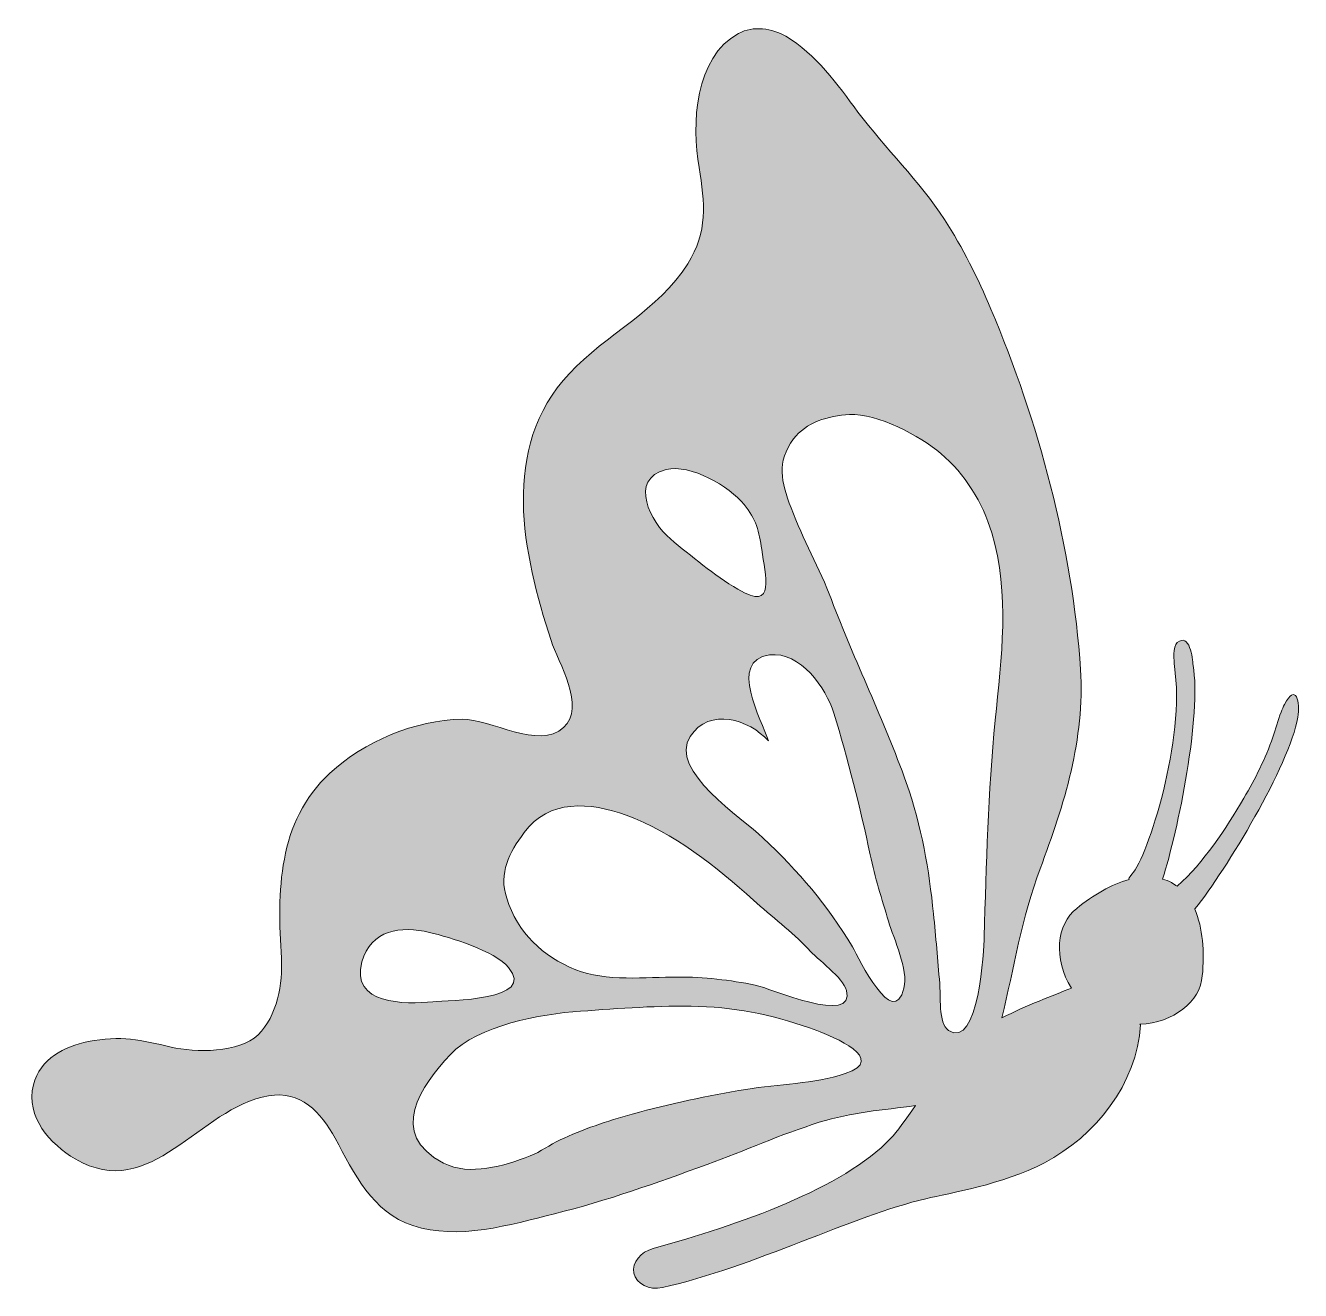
# Model space of a CAD drawing. Header units: inches. Extents: x -1 to 102, y 0 to 101.
import ezdxf

# ---------------------------------------------------------------- set-up
doc = ezdxf.new("R2010")
doc.units = ezdxf.units.IN
doc.header["$MEASUREMENT"] = 0
doc.layers.add('Layer 1', color=7, linetype='Continuous')

msp = doc.modelspace()

# ---------------------------------------------------------------- hatches: boundary and pattern name
at = {"layer": 'Layer 1', "true_color": 0xe12a56}
h = msp.add_hatch(color=232, dxfattribs=at)
h.dxf.hatch_style = 2
edge = h.paths.add_edge_path()
edge.add_spline(control_points=[(100.2, 46.21), (99.94, 45.55), (99.77, 44.85), (99.54, 44.19), (98.95, 42.48), (98.12, 40.86), (97.21, 39.31), (95.75, 36.81), (94.03, 34.18), (91.86, 32.24), (91.72, 32.34), (91.57, 32.44), (91.41, 32.53), (91.18, 32.65), (90.94, 32.75), (90.69, 32.82), (91.95, 36.68), (93.83, 46.07), (93.14, 49.95), (93.11, 50.55), (92.86, 52.61), (91.87, 51.78), (91.48, 51.46), (91.62, 50.33), (91.64, 49.89), (92.56, 44.11), (89.5, 34.59), (88.24, 33.21), (87.99, 32.94), (87.95, 32.83), (88.02, 32.78), (86.59, 32.4), (85.12, 31.53), (83.81, 30.47), (82.16, 29.21), (81.92, 26.39), (83.38, 24.07), (81.93, 23.49), (79.76, 22.69), (77.81, 21.68), (78.76, 25.69), (79.4, 29.72), (80.87, 33.65), (82.81, 38.79), (84.47, 44.06), (84.11, 49.63), (83.49, 59.36), (80.73, 69.54), (76.93, 78.52), (75.87, 81.02), (74.67, 83.45), (73.19, 85.72), (71.17, 88.83), (68.47, 91.38), (66.26, 94.34), (64.63, 96.52), (62.88, 99), (60.48, 100.41), (59.38, 101.06), (57.86, 101.28), (56.68, 100.64), (53.14, 98.74), (52.92, 93.34), (53.51, 89.89), (53.99, 87.04), (54.22, 84.72), (52.61, 82.17), (50.26, 78.43), (46.06, 76.52), (43.11, 73.37), (37.49, 67.37), (39.38, 58.95), (41.64, 51.96), (42.21, 50.2), (44.47, 46.62), (42.65, 44.97), (40.63, 43.15), (36.81, 45.67), (34.5, 45.64), (30.74, 45.59), (26.63, 43.83), (23.89, 41.3), (19.68, 37.41), (19.68, 31.79), (20.01, 26.47), (20.13, 24.47), (19.68, 21.84), (18.14, 20.33), (16.64, 18.85), (13.08, 18.89), (11.17, 19.34), (8.78, 19.9), (7.09, 20.31), (4.51, 19.78), (2.6, 19.38), (0.65, 18.43), (0.12, 16.31), (-0.52, 13.72), (1.46, 11.56), (3.48, 10.37), (9.59, 6.79), (13.36, 14.47), (18.98, 15.44), (21.54, 15.88), (23.18, 14.13), (24.32, 12.03), (25.85, 9.2), (27.29, 6.11), (30.56, 5.03), (34.19, 3.82), (38.35, 5.09), (41.92, 5.97), (46.09, 7.01), (50.13, 8.45), (54.16, 9.93), (57.17, 11.03), (60.1, 12.34), (63.16, 13.31), (65.74, 14.12), (68.27, 14.29), (70.88, 14.65), (70.09, 13.54), (69.4, 12.57), (68.86, 12), (65.14, 8.03), (56.66, 5.06), (49.83, 3.19), (48.84, 2.92), (48.11, 2.07), (48.29, 1.21), (48.47, 0.35), (49.5, -0.18), (50.57, 0.06), (57.87, 1.69), (65.85, 5.81), (71.71, 7.18), (73.66, 7.64), (77.79, 8.29), (81.22, 10.07), (85.27, 12.17), (88.67, 16.41), (88.92, 21.13), (88.91, 21.14), (88.89, 21.16), (88.87, 21.18), (91.56, 21.28), (93.73, 23), (93.88, 25.05), (94.06, 26.96), (93.93, 28.91), (93.27, 30.41), (93.28, 30.42), (93.29, 30.43), (93.31, 30.45), (95.79, 33.58), (100.86, 41.87), (101.54, 45.79), (101.76, 47.01), (101.37, 48.58), (100.47, 46.83), (100.37, 46.63), (100.28, 46.42), (100.2, 46.21)], knot_values=[0, 0, 0, 0, 1, 1, 1, 2, 2, 2, 3, 3, 3, 4, 4, 4, 5, 5, 5, 6, 6, 6, 7, 7, 7, 8, 8, 8, 9, 9, 9, 10, 10, 10, 11, 11, 11, 12, 12, 12, 13, 13, 13, 14, 14, 14, 15, 15, 15, 16, 16, 16, 17, 17, 17, 18, 18, 18, 19, 19, 19, 20, 20, 20, 21, 21, 21, 22, 22, 22, 23, 23, 23, 24, 24, 24, 25, 25, 25, 26, 26, 26, 27, 27, 27, 28, 28, 28, 29, 29, 29, 30, 30, 30, 31, 31, 31, 32, 32, 32, 33, 33, 33, 34, 34, 34, 35, 35, 35, 36, 36, 36, 37, 37, 37, 38, 38, 38, 39, 39, 39, 40, 40, 40, 41, 41, 41, 42, 42, 42, 43, 43, 43, 44, 44, 44, 45, 45, 45, 46, 46, 46, 47, 47, 47, 48, 48, 48, 49, 49, 49, 50, 50, 50, 51, 51, 51, 52, 52, 52, 53, 53, 53, 54, 54, 54, 54], degree=3, periodic=1)
edge = h.paths.add_edge_path()
edge.add_spline(control_points=[(50.87, 65.66), (52.86, 66.14), (55.92, 64.31), (57.13, 62.85), (58.06, 61.73), (58.35, 60.68), (58.54, 59.25), (58.8, 57.23), (59.74, 54.21), (56.63, 56.06), (54.7, 57.21), (52.88, 58.73), (51.21, 60.1), (49.66, 61.38), (47.81, 64.93), (50.87, 65.66)], knot_values=[0, 0, 0, 0, 1, 1, 1, 2, 2, 2, 3, 3, 3, 4, 4, 4, 5, 5, 5, 5], degree=3, periodic=1)
edge = h.paths.add_edge_path()
edge.add_spline(control_points=[(39.48, 36.55), (41.44, 39.24), (44.8, 39), (47.67, 37.94), (51.44, 36.55), (54.95, 33.79), (57.88, 31.12), (59.32, 29.8), (60.94, 28.65), (62.26, 27.21), (63.01, 26.39), (65.08, 24.89), (65.34, 23.89), (66.1, 21.01), (59.17, 24.08), (58.02, 24.31), (56.02, 24.72), (53.86, 24.97), (51.82, 24.96), (49.23, 24.95), (46.04, 24.58), (43.62, 25.55), (40.96, 26.61), (38.95, 28.52), (38.08, 31.28), (37.43, 33.32), (38.29, 34.92), (39.48, 36.55)], knot_values=[0, 0, 0, 0, 1, 1, 1, 2, 2, 2, 3, 3, 3, 4, 4, 4, 5, 5, 5, 6, 6, 6, 7, 7, 7, 8, 8, 8, 9, 9, 9, 9], degree=3, periodic=1)
edge = h.paths.add_edge_path()
edge.add_spline(control_points=[(26.47, 26.18), (27.19, 28.76), (29.6, 29.08), (31.89, 28.54), (33.52, 28.15), (37.12, 27.06), (38.24, 25.73), (40.51, 23.03), (33.46, 23.11), (32.16, 22.98), (29.95, 22.75), (25.5, 22.75), (26.47, 26.18)], knot_values=[0, 0, 0, 0, 1, 1, 1, 2, 2, 2, 3, 3, 3, 4, 4, 4, 4], degree=3, periodic=1)
edge = h.paths.add_edge_path()
edge.add_spline(control_points=[(65.23, 17.22), (62.7, 16.38), (59.89, 16.37), (57.27, 15.95), (54.2, 15.45), (51.16, 14.79), (48.16, 13.97), (46.12, 13.41), (44.15, 12.74), (42.36, 11.89), (41.52, 11.5), (40.83, 10.95), (39.96, 10.61), (37.89, 9.82), (35.12, 8.96), (33.02, 10.04), (28.47, 12.38), (31.22, 16.25), (33.57, 18.75), (35.77, 21.08), (40.79, 22), (44, 22.22), (47.16, 22.44), (50.29, 22.7), (53.46, 22.6), (56.9, 22.49), (59.78, 21.85), (62.96, 20.66), (64.2, 20.19), (68.72, 18.37), (65.23, 17.22)], knot_values=[0, 0, 0, 0, 1, 1, 1, 2, 2, 2, 3, 3, 3, 4, 4, 4, 5, 5, 5, 6, 6, 6, 7, 7, 7, 8, 8, 8, 9, 9, 9, 10, 10, 10, 10], degree=3, periodic=1)
edge = h.paths.add_edge_path()
edge.add_spline(control_points=[(69.95, 24.07), (69.07, 20.64), (66.37, 26.43), (65.82, 27.37), (63.81, 30.77), (61.51, 33.39), (58.64, 36.13), (57.01, 37.7), (51.01, 41.52), (52.8, 44.26), (54.35, 46.63), (57.54, 45.62), (59.07, 43.9), (58.56, 45.59), (55.78, 50.36), (59.17, 50.79), (61.64, 51.11), (63.7, 48.12), (64.32, 46.13), (65.47, 42.42), (66.44, 38.55), (67.24, 34.77), (67.62, 32.96), (68.18, 31.2), (68.71, 29.43), (69.13, 28.02), (70.32, 25.53), (69.95, 24.07)], knot_values=[0, 0, 0, 0, 1, 1, 1, 2, 2, 2, 3, 3, 3, 4, 4, 4, 5, 5, 5, 6, 6, 6, 7, 7, 7, 8, 8, 8, 9, 9, 9, 9], degree=3, periodic=1)
edge = h.paths.add_edge_path()
edge.add_spline(control_points=[(64.13, 55.23), (63.19, 57.74), (61.84, 60.06), (60.9, 62.58), (60.09, 64.74), (59.7, 66.22), (61.1, 68.12), (62.06, 69.43), (63.89, 69.99), (65.57, 70.08), (67.81, 70.19), (71.25, 68.36), (72.91, 66.95), (74.83, 65.32), (76.28, 62.99), (76.99, 60.6), (78.46, 55.63), (77.77, 50.61), (77.27, 45.55), (76.7, 39.78), (76.55, 33.98), (76.38, 28.19), (76.36, 27.21), (75.98, 19.11), (73.52, 20.68), (72.7, 21.2), (72.89, 23.62), (72.82, 24.44), (72.65, 26.35), (72.51, 28.19), (72.32, 30.02), (71.95, 33.56), (71.4, 36.99), (70.13, 40.56), (68.36, 45.54), (65.99, 50.28), (64.13, 55.23)], knot_values=[0, 0, 0, 0, 1, 1, 1, 2, 2, 2, 3, 3, 3, 4, 4, 4, 5, 5, 5, 6, 6, 6, 7, 7, 7, 8, 8, 8, 9, 9, 9, 10, 10, 10, 11, 11, 11, 12, 12, 12, 12], degree=3, periodic=1)

# ---------------------------------------------------------------- linework, layer by layer
at = {"layer": 'Layer 1', "lineweight": 0}
for points, knots in [([(100.2, 46.21), (99.94, 45.55), (99.77, 44.85), (99.54, 44.19), (98.95, 42.48), (98.12, 40.86), (97.21, 39.31), (95.75, 36.81), (94.03, 34.18), (91.86, 32.24), (91.72, 32.34), (91.57, 32.44), (91.41, 32.53), (91.18, 32.65), (90.94, 32.75), (90.69, 32.82), (91.95, 36.68), (93.83, 46.07), (93.14, 49.95), (93.11, 50.55), (92.86, 52.61), (91.87, 51.78), (91.48, 51.46), (91.62, 50.33), (91.64, 49.89), (92.56, 44.11), (89.5, 34.59), (88.24, 33.21), (87.99, 32.94), (87.95, 32.83), (88.02, 32.78), (86.59, 32.4), (85.12, 31.53), (83.81, 30.47), (82.16, 29.21), (81.92, 26.39), (83.38, 24.07), (81.93, 23.49), (79.76, 22.69), (77.81, 21.68), (78.76, 25.69), (79.4, 29.72), (80.87, 33.65), (82.81, 38.79), (84.47, 44.06), (84.11, 49.63), (83.49, 59.36), (80.73, 69.54), (76.93, 78.52), (75.87, 81.02), (74.67, 83.45), (73.19, 85.72), (71.17, 88.83), (68.47, 91.38), (66.26, 94.34), (64.63, 96.52), (62.88, 99), (60.48, 100.41), (59.38, 101.06), (57.86, 101.28), (56.68, 100.64), (53.14, 98.74), (52.92, 93.34), (53.51, 89.89), (53.99, 87.04), (54.22, 84.72), (52.61, 82.17), (50.26, 78.43), (46.06, 76.52), (43.11, 73.37), (37.49, 67.37), (39.38, 58.95), (41.64, 51.96), (42.21, 50.2), (44.47, 46.62), (42.65, 44.97), (40.63, 43.15), (36.81, 45.67), (34.5, 45.64), (30.74, 45.59), (26.63, 43.83), (23.89, 41.3), (19.68, 37.41), (19.68, 31.79), (20.01, 26.47), (20.13, 24.47), (19.68, 21.84), (18.14, 20.33), (16.64, 18.85), (13.08, 18.89), (11.17, 19.34), (8.78, 19.9), (7.09, 20.31), (4.51, 19.78), (2.6, 19.38), (0.65, 18.43), (0.12, 16.31), (-0.52, 13.72), (1.46, 11.56), (3.48, 10.37), (9.59, 6.79), (13.36, 14.47), (18.98, 15.44), (21.54, 15.88), (23.18, 14.13), (24.32, 12.03), (25.85, 9.2), (27.29, 6.11), (30.56, 5.03), (34.19, 3.82), (38.35, 5.09), (41.92, 5.97), (46.09, 7.01), (50.13, 8.45), (54.16, 9.93), (57.17, 11.03), (60.1, 12.34), (63.16, 13.31), (65.74, 14.12), (68.27, 14.29), (70.88, 14.65), (70.09, 13.54), (69.4, 12.57), (68.86, 12), (65.14, 8.03), (56.66, 5.06), (49.83, 3.19), (48.84, 2.92), (48.11, 2.07), (48.29, 1.21), (48.47, 0.35), (49.5, -0.18), (50.57, 0.06), (57.87, 1.69), (65.85, 5.81), (71.71, 7.18), (73.66, 7.64), (77.79, 8.29), (81.22, 10.07), (85.27, 12.17), (88.67, 16.41), (88.92, 21.13), (88.91, 21.14), (88.89, 21.16), (88.87, 21.18), (91.56, 21.28), (93.73, 23), (93.88, 25.05), (94.06, 26.96), (93.93, 28.91), (93.27, 30.41), (93.28, 30.42), (93.29, 30.43), (93.31, 30.45), (95.79, 33.58), (100.86, 41.87), (101.54, 45.79), (101.76, 47.01), (101.37, 48.58), (100.47, 46.83), (100.37, 46.63), (100.28, 46.42), (100.2, 46.21)], [0, 0, 0, 0, 1, 1, 1, 2, 2, 2, 3, 3, 3, 4, 4, 4, 5, 5, 5, 6, 6, 6, 7, 7, 7, 8, 8, 8, 9, 9, 9, 10, 10, 10, 11, 11, 11, 12, 12, 12, 13, 13, 13, 14, 14, 14, 15, 15, 15, 16, 16, 16, 17, 17, 17, 18, 18, 18, 19, 19, 19, 20, 20, 20, 21, 21, 21, 22, 22, 22, 23, 23, 23, 24, 24, 24, 25, 25, 25, 26, 26, 26, 27, 27, 27, 28, 28, 28, 29, 29, 29, 30, 30, 30, 31, 31, 31, 32, 32, 32, 33, 33, 33, 34, 34, 34, 35, 35, 35, 36, 36, 36, 37, 37, 37, 38, 38, 38, 39, 39, 39, 40, 40, 40, 41, 41, 41, 42, 42, 42, 43, 43, 43, 44, 44, 44, 45, 45, 45, 46, 46, 46, 47, 47, 47, 48, 48, 48, 49, 49, 49, 50, 50, 50, 51, 51, 51, 52, 52, 52, 53, 53, 53, 54, 54, 54, 54]), ([(64.13, 55.23), (63.19, 57.74), (61.84, 60.06), (60.9, 62.58), (60.09, 64.74), (59.7, 66.22), (61.1, 68.12), (62.06, 69.43), (63.89, 69.99), (65.57, 70.08), (67.81, 70.19), (71.25, 68.36), (72.91, 66.95), (74.83, 65.32), (76.28, 62.99), (76.99, 60.6), (78.46, 55.63), (77.77, 50.61), (77.27, 45.55), (76.7, 39.78), (76.55, 33.98), (76.38, 28.19), (76.36, 27.21), (75.98, 19.11), (73.52, 20.68), (72.7, 21.2), (72.89, 23.62), (72.82, 24.44), (72.65, 26.35), (72.51, 28.19), (72.32, 30.02), (71.95, 33.56), (71.4, 36.99), (70.13, 40.56), (68.36, 45.54), (65.99, 50.28), (64.13, 55.23)], [0, 0, 0, 0, 1, 1, 1, 2, 2, 2, 3, 3, 3, 4, 4, 4, 5, 5, 5, 6, 6, 6, 7, 7, 7, 8, 8, 8, 9, 9, 9, 10, 10, 10, 11, 11, 11, 12, 12, 12, 12]), ([(50.87, 65.66), (52.86, 66.14), (55.92, 64.31), (57.13, 62.85), (58.06, 61.73), (58.35, 60.68), (58.54, 59.25), (58.8, 57.23), (59.74, 54.21), (56.63, 56.06), (54.7, 57.21), (52.88, 58.73), (51.21, 60.1), (49.66, 61.38), (47.81, 64.93), (50.87, 65.66)], [0, 0, 0, 0, 1, 1, 1, 2, 2, 2, 3, 3, 3, 4, 4, 4, 5, 5, 5, 5]), ([(69.95, 24.07), (69.07, 20.64), (66.37, 26.43), (65.82, 27.37), (63.81, 30.77), (61.51, 33.39), (58.64, 36.13), (57.01, 37.7), (51.01, 41.52), (52.8, 44.26), (54.35, 46.63), (57.54, 45.62), (59.07, 43.9), (58.56, 45.59), (55.78, 50.36), (59.17, 50.79), (61.64, 51.11), (63.7, 48.12), (64.32, 46.13), (65.47, 42.42), (66.44, 38.55), (67.24, 34.77), (67.62, 32.96), (68.18, 31.2), (68.71, 29.43), (69.13, 28.02), (70.32, 25.53), (69.95, 24.07)], [0, 0, 0, 0, 1, 1, 1, 2, 2, 2, 3, 3, 3, 4, 4, 4, 5, 5, 5, 6, 6, 6, 7, 7, 7, 8, 8, 8, 9, 9, 9, 9]), ([(39.48, 36.55), (41.44, 39.24), (44.8, 39), (47.67, 37.94), (51.44, 36.55), (54.95, 33.79), (57.88, 31.12), (59.32, 29.8), (60.94, 28.65), (62.26, 27.21), (63.01, 26.39), (65.08, 24.89), (65.34, 23.89), (66.1, 21.01), (59.17, 24.08), (58.02, 24.31), (56.02, 24.72), (53.86, 24.97), (51.82, 24.96), (49.23, 24.95), (46.04, 24.58), (43.62, 25.55), (40.96, 26.61), (38.95, 28.52), (38.08, 31.28), (37.43, 33.32), (38.29, 34.92), (39.48, 36.55)], [0, 0, 0, 0, 1, 1, 1, 2, 2, 2, 3, 3, 3, 4, 4, 4, 5, 5, 5, 6, 6, 6, 7, 7, 7, 8, 8, 8, 9, 9, 9, 9]), ([(26.47, 26.18), (27.19, 28.76), (29.6, 29.08), (31.89, 28.54), (33.52, 28.15), (37.12, 27.06), (38.24, 25.73), (40.51, 23.03), (33.46, 23.11), (32.16, 22.98), (29.95, 22.75), (25.5, 22.75), (26.47, 26.18)], [0, 0, 0, 0, 1, 1, 1, 2, 2, 2, 3, 3, 3, 4, 4, 4, 4]), ([(65.23, 17.22), (62.7, 16.38), (59.89, 16.37), (57.27, 15.95), (54.2, 15.45), (51.16, 14.79), (48.16, 13.97), (46.12, 13.41), (44.15, 12.74), (42.36, 11.89), (41.52, 11.5), (40.83, 10.95), (39.96, 10.61), (37.89, 9.82), (35.12, 8.96), (33.02, 10.04), (28.47, 12.38), (31.22, 16.25), (33.57, 18.75), (35.77, 21.08), (40.79, 22), (44, 22.22), (47.16, 22.44), (50.29, 22.7), (53.46, 22.6), (56.9, 22.49), (59.78, 21.85), (62.96, 20.66), (64.2, 20.19), (68.72, 18.37), (65.23, 17.22)], [0, 0, 0, 0, 1, 1, 1, 2, 2, 2, 3, 3, 3, 4, 4, 4, 5, 5, 5, 6, 6, 6, 7, 7, 7, 8, 8, 8, 9, 9, 9, 10, 10, 10, 10])]:
    msp.add_open_spline(points, degree=3, knots=knots, dxfattribs=at)

doc.saveas('drawing.dxf')
